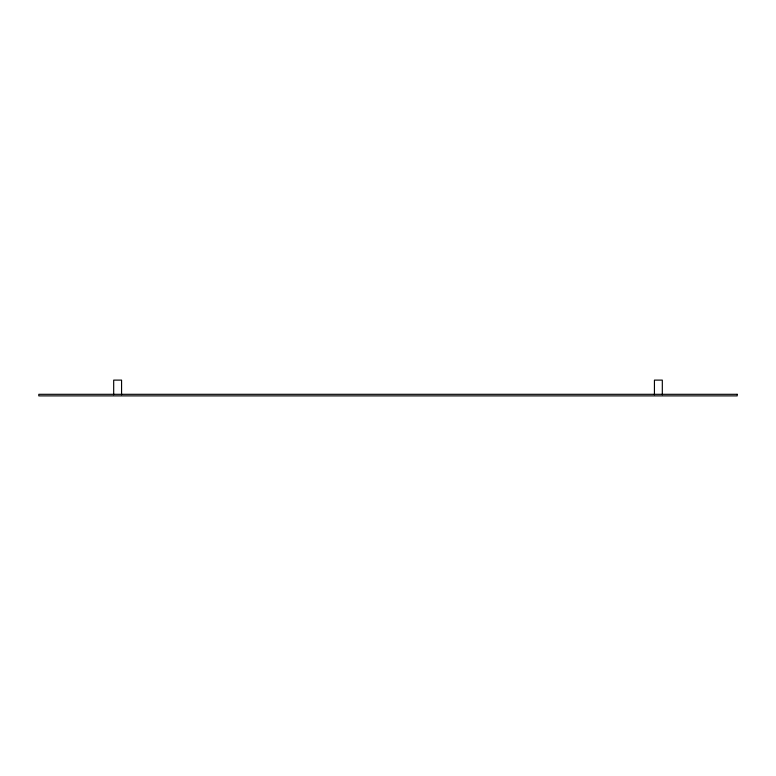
<?xml version="1.0" encoding="UTF-8"?>
<svg xmlns="http://www.w3.org/2000/svg" width="776" height="776" viewBox="0 0 776 776"><rect width="100%" height="100%" fill="white"/><g stroke="black" fill="none" stroke-linecap="round" stroke-linejoin="round"><path stroke-width="1.16" d="M662.316 394.761L662.316 380.114L654.44 380.114L654.43 394.761M121.57 394.761L121.57 380.114L113.694 380.114L113.684 394.761M737.2 394.305L38.8 394.305L38.8 395.886L737.2 395.886L737.2 394.305"/></g></svg>
